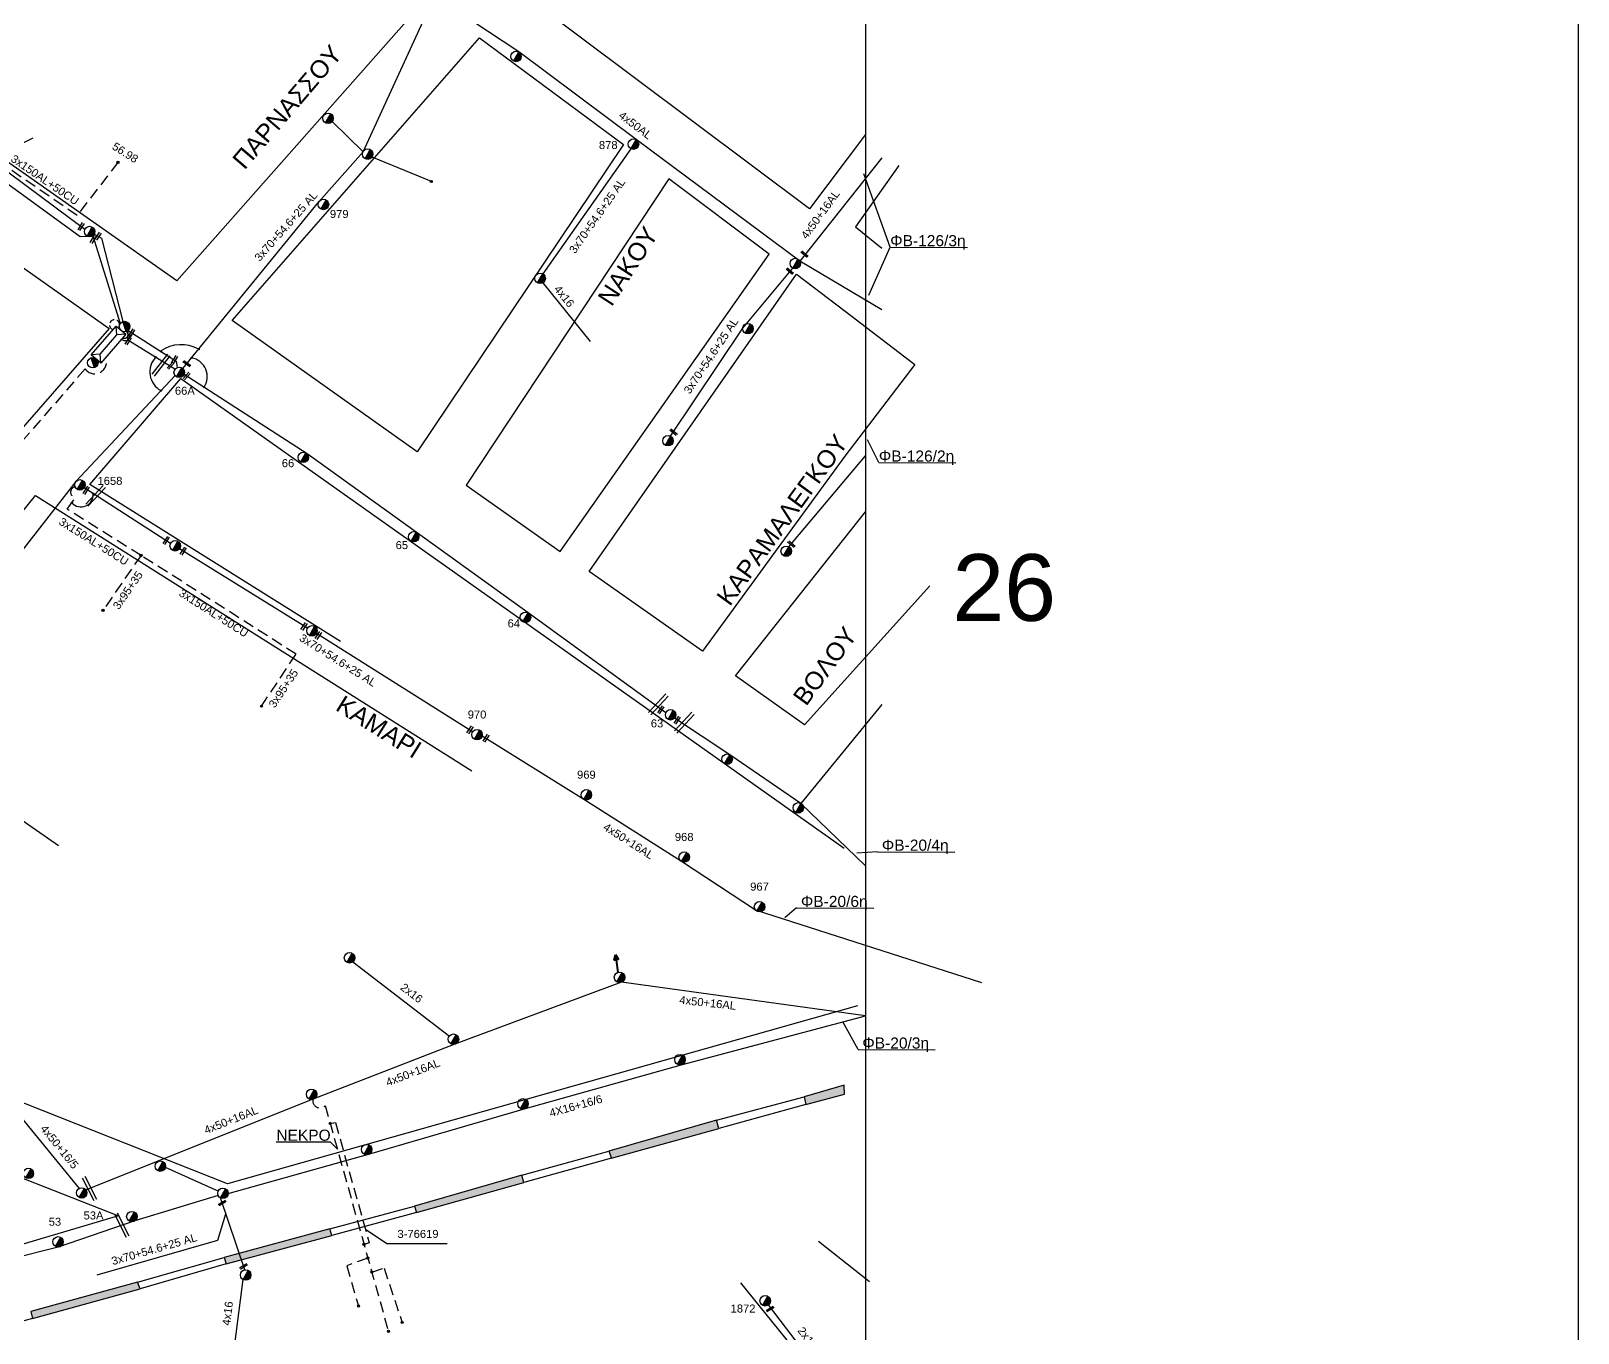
# Model space of a CAD drawing. Header units: millimetres. Extents: x 1421 to 7149, y 883 to 1925.
# Drawn here: x 6801.4 to 7149.4, y 1315 to 1607.7 of the extents above; entities that cross this region are included whole.
import ezdxf
from ezdxf.enums import TextEntityAlignment as Align

# ---------------------------------------------------------------- set-up
doc = ezdxf.new("R2010")
doc.units = ezdxf.units.MM
doc.linetypes.add('DASHED', pattern=[19.05, 12.7, -6.35])
for name, color, linetype in [('2x16', 7, 'Continuous'), ('3x150+35', 7, 'DASHED'), ('4X16+16_6', 7, 'Continuous'), ('4x50+16_5', 7, 'Continuous'), ('TRAIN', 7, 'Continuous'), ('Άγνωστα', 7, 'Continuous'), ('Γυμνά εναέρια ΧΤ (3Φ) 4x50AL', 7, 'Continuous'), ('Γυμνά εναέρια ΧΤ και ΦΟΠ (3Φ)   4x50+16AL', 7, 'Continuous'), ('Εναέρια παροχή ΧΤ 4x16', 7, 'SYN_LINE'), ('Επίτονοι', 7, 'Continuous'), ('Καλωδια Χ.Τ 3x95+35', 7, 'DASHED'), ('Καλώδια ΧΤ   3x150+50CU', 7, 'DASHED'), ('Καλώδια ΧΤ   3x150AL+50CU', 7, 'DASHED'), ('Μηχανική τομή', 7, 'Continuous'), ('Στύλος ΦΜ', 7, 'Continuous'), ('Στύλος ΦΜ @ 1', 7, 'Continuous'), ('Συνδέσεις', 7, 'Continuous'), ('Συνεστραμμένα ΧΤ   3x70+54.6+25 AL', 7, 'SYN_LINE'), ('Τομή', 7, 'Continuous'), ('Υποσταθμός εναέριος 2 στύλων', 7, 'Continuous'), ('Υποσταθμός πόλεως', 7, 'Continuous'), ('Υπόβαθρο ΔΕΗ', 7, 'Continuous')]:
    doc.layers.add(name, color=color, linetype=linetype)
doc.styles.add('arial', font='ARIAL.TTF')
doc.styles.get("Standard").update_dxf_attribs({"font": 'ARIAL.TTF'})
doc.linetypes.add('SYN_LINE', pattern='A,0.5,-0.0001,["/\\/\\/\\/",Standard,S=0.1,R=0,X=0,Y=-0.05],-0.25', length=0.7501)

# ---------------------------------------------------------------- blocks, each defined once
blk = doc.blocks.new('ΥΠΑΡΧΩΝ ΤΣΙΜΕΝΤΕΝΙΟΣ ΣΤΥΛΟΣ')
at = {"layer": 'Στύλος ΦΜ'}
blk.add_hatch(color=256, dxfattribs=at).paths.add_polyline_path([(-1.29, -2.28, 0.574793), (2.62, 0, 0.268822), (1.3, 2.27)])
blk.add_line((-1.29, -2.28), (1.3, 2.27), dxfattribs=at)
blk.add_circle((0, 0), 2.62, dxfattribs=at)
at = {"layer": 'Στύλος ΦΜ', "flags": 4}
for tag, p in [('ΑΡΙΘΜΟΣ', (-4.68, 8.05)), ('ΤΥΠΟΣ', (-4.91, 3.03))]:
    blk.add_attdef(tag, p, '', height=4, dxfattribs=at)
blk = doc.blocks.new('ΜΗΧΑΝΙΚΗ ΤΟΜΗ')
at = {"layer": 'Μηχανική τομή', "ltscale": 40}
for p, q in [((-3.7, 1.2), (3.9, 1.2)), ((3.9, -0.4), (-3.7, -0.4))]:
    blk.add_line(p, q, dxfattribs=at)
blk = doc.blocks.new('ΤΟΜΗ')
at = {"layer": 'Τομή', "ltscale": 40}
for p, q in [((10.9, 0.2), (-12.1, 0.2)), ((10.9, -2.6), (-12.1, -2.6))]:
    blk.add_line(p, q, dxfattribs=at)
blk = doc.blocks.new('ΥΠΟΣΤΑΘΜΟΣ ΕΝΑΕΡΙΟΣ ΕΠΙ 2 ΣΤΥΛΩΝ')
at = {"layer": 'Υποσταθμός εναέριος 2 στύλων', "linetype": 'Continuous'}
for points in [[(-11.97, -2.11, 0.574793), (-8.45, -0.07, 0.268822), (-9.64, 1.98)], [(9.68, -2.15, 0.574793), (13.19, -0.1, 0.268822), (12.01, 1.95)]]:
    blk.add_hatch(color=256, dxfattribs=at).paths.add_polyline_path(points)
for p, q in [((-11.97, -2.11), (-9.64, 1.98)), ((9.68, -2.15), (12.01, 1.95))]:
    blk.add_line(p, q, dxfattribs=at)
for centre in [(-10.81, -0.07), (10.84, -0.1)]:
    blk.add_circle(centre, 2.36, dxfattribs=at)
at = {"layer": 'Υποσταθμός πόλεως', "linetype": 'Continuous', "ltscale": 40}
blk.add_lwpolyline([(-8.57, 2.82), (8.57, 2.82), (8.57, -2.82), (-8.57, -2.82)], close=True, dxfattribs=at)
for points in [[(-5.75, 0), (-8.57, 2.82)], [(-8.57, -2.82), (-5.75, 0)], [(-5.75, 0), (5.75, 0)], [(5.75, 0), (8.57, 2.82)], [(8.57, -2.82), (5.75, 0)]]:
    blk.add_lwpolyline(points, dxfattribs=at)
at = {"layer": 'Υποσταθμός εναέριος 2 στύλων', "ltscale": 40, "flags": 1}
for tag, p in [('ΜΕΤΑΣΧΗΜΑΤΙΣΜΟΣ', (14.09, 2.51)), ('ΙΣΧΥΣ', (14.07, -0.28)), ('ΑΡΙΘΜΟΣ', (14.19, -3))]:
    blk.add_attdef(tag, p, '', height=1.8, dxfattribs=at)
blk = doc.blocks.new('_ΣΥΝΔΕΣΗ')
at = {"layer": 'Συνδέσεις', "linetype": 'SYN_LINE', "ltscale": 40}
blk.add_hatch(color=256, dxfattribs=at).paths.add_polyline_path([(0.5, -0.01, 1), (-0.5, -0.01, 1)])
at = {"layer": 'Συνδέσεις'}
blk.add_circle((0, -0.01), 0.5, dxfattribs=at)
blk = doc.blocks.new('ΕΠΙΤΟΝΟΣ')
at = {"layer": 'Επίτονοι', "lineweight": 40, "ltscale": 40}
blk.add_hatch(color=256, dxfattribs=at).paths.add_polyline_path([(-1.13, 6.47), (0, 9.1), (1.13, 6.47)])
for p, q in [((-1.13, 6.47), (0, 9.1)), ((0, 9.1), (1.13, 6.47)), ((1.13, 6.47), (-1.13, 6.47)), ((-1.13, 6.47), (0, 6.47)), ((0, 6.47), (0, 0))]:
    blk.add_line(p, q, dxfattribs=at)

msp = doc.modelspace()

# ---------------------------------------------------------------- hatches: boundary and pattern name
at = {"layer": 'TRAIN', "lineweight": -3, "ltscale": 0.2, "true_color": 0x000000}
h = msp.add_hatch(color=18, dxfattribs=at)
h.paths.add_polyline_path([(5307.8, 916.69), (5307.42, 918.5), (5291.25, 913.97), (5291.64, 912.39)])
h.paths.add_polyline_path([(5346.98, 927.34), (5346.42, 929.06), (5327.1, 923.73), (5327.5, 922.11)])
h.paths.add_polyline_path([(5391.16, 939.49), (5390.8, 941.26), (5371.15, 935.67), (5371.54, 934.13)])
h.paths.add_polyline_path([(5434.79, 951.66), (5434.38, 953.09), (5414.01, 947.46), (5414.41, 946.17)])
h.paths.add_polyline_path([(5477.96, 963.3), (5477.54, 964.78), (5458.29, 959.48), (5458.63, 957.99)])
h.paths.add_polyline_path([(5521.09, 975.25), (5520.53, 976.64), (5500.93, 971.24), (5501.27, 969.85)])
h.paths.add_polyline_path([(5564.01, 987.31), (5563.53, 988.6), (5544.44, 983.44), (5544.83, 982.11)])
h.paths.add_polyline_path([(5607.53, 999.35), (5607.16, 1000.76), (5587.56, 995.37), (5587.86, 994.04)])
h.paths.add_polyline_path([(5650.69, 1011.59), (5650.43, 1012.86), (5630.95, 1007.38), (5631.3, 1006.34)])
h.paths.add_polyline_path([(5693.88, 1023.68), (5693.54, 1024.95), (5674.54, 1019.61), (5674.85, 1018.33)])
h.paths.add_polyline_path([(5737.23, 1035.54), (5736.76, 1037), (5717.39, 1031.65), (5717.78, 1030.17)])
h.paths.add_polyline_path([(5781.19, 1047.77), (5780.76, 1049.26), (5760.34, 1043.65), (5760.67, 1041.73)])
h.paths.add_polyline_path([(5823.52, 1059.63), (5823.07, 1061.07), (5803.83, 1055.75), (5804.29, 1053.97)])
h.paths.add_polyline_path([(5866.61, 1071.7), (5866.15, 1073.03), (5846.43, 1067.52), (5846.95, 1066.09)])
h.paths.add_polyline_path([(5909.89, 1083.42), (5909.41, 1084.91), (5889.8, 1079.69), (5890.21, 1078.15)])
h.paths.add_polyline_path([(5953.62, 1094.95), (5953.28, 1096.29), (5933.64, 1091.23), (5934.01, 1089.9)])
h.paths.add_polyline_path([(5997.35, 1106.64), (5996.86, 1108.11), (5977.14, 1102.73), (5977.41, 1101.27)])
h.paths.add_polyline_path([(6041.21, 1118.34), (6040.88, 1119.37), (6021.2, 1114.3), (6021.57, 1112.96)])
h.paths.add_polyline_path([(6084.53, 1129.62), (6084.2, 1130.76), (6064.3, 1125.6), (6064.68, 1124.35)])
h.paths.add_polyline_path([(6127.84, 1140.22), (6127.5, 1141.53), (6107.81, 1136.75), (6108.04, 1135.46)])
h.paths.add_polyline_path([(6171.81, 1151.11), (6171.55, 1152.4), (6152.67, 1147.67), (6152.97, 1146.48)])
h.paths.add_polyline_path([(6215.28, 1161.86), (6215.01, 1163.14), (6195.81, 1158.3), (6195.88, 1157.15)])
h.paths.add_polyline_path([(6259.15, 1172.81), (6258.76, 1174.15), (6239.12, 1169.06), (6239.43, 1167.95)])
h.paths.add_polyline_path([(6302.5, 1183.67), (6302.14, 1184.91), (6282.47, 1179.85), (6282.81, 1178.57)])
h.paths.add_polyline_path([(6345.81, 1195.12), (6345.34, 1196.39), (6325.6, 1191.31), (6326.02, 1189.97)])
h.paths.add_polyline_path([(6389.67, 1206.66), (6389.36, 1207.87), (6369.29, 1202.62), (6369.56, 1201.31)])
h.paths.add_polyline_path([(6431.91, 1217.89), (6431.52, 1219.19), (6411.91, 1213.83), (6412.23, 1212.81)])
h.paths.add_polyline_path([(6475.2, 1229.3), (6474.9, 1230.66), (6454.09, 1224.93), (6454.19, 1223.75)])
h.paths.add_polyline_path([(6518.46, 1241.13), (6518.14, 1242.4), (6498.69, 1237.32), (6498.94, 1235.86)])
h.paths.add_polyline_path([(6561.41, 1252.93), (6561.1, 1254.23), (6541.97, 1248.81), (6542.17, 1247.61)])
h.paths.add_polyline_path([(6605.11, 1264.65), (6604.74, 1265.83), (6585.45, 1260.81), (6585.83, 1259.21)])
h.paths.add_polyline_path([(6648.4, 1276.42), (6648.08, 1277.7), (6628.72, 1272.46), (6629.08, 1271.24)])
h.paths.add_polyline_path([(6691.88, 1288.22), (6691.32, 1289.41), (6671.43, 1284.06), (6671.77, 1282.84)])
h.paths.add_polyline_path([(6734.35, 1299.93), (6733.96, 1301.31), (6715.25, 1296.1), (6715.55, 1294.88)])
h.paths.add_polyline_path([(6778.12, 1311.81), (6777.64, 1313.25), (6758.13, 1307.89), (6758.57, 1306.43)])
h.paths.add_polyline_path([(6825.97, 1324.96), (6825.39, 1326.48), (6801.39, 1319.86), (6801.75, 1318.29)])
h.paths.add_polyline_path([(6869.13, 1336.91), (6868.69, 1338.47), (6844.91, 1331.97), (6845.37, 1330.54)])
h.paths.add_polyline_path([(6912.31, 1348.82), (6911.85, 1350.46), (6887.72, 1343.51), (6888.16, 1342.14)])
h.paths.add_polyline_path([(6956.15, 1360.98), (6955.58, 1362.85), (6931.4, 1355.89), (6932, 1354.3)])
h.paths.add_polyline_path([(6984.31, 1370.76), (6975.32, 1368.08), (6975.69, 1366.38), (6984.41, 1368.68)])

# ---------------------------------------------------------------- linework, layer by layer
at = {"lineweight": -3, "ltscale": 0.1}
for points in [[(4932.72, 1917.4), (7149.36, 1917.4), (7149.36, 887.4), (4932.72, 887.4)], [(5038.25, 1899.55), (6989.1, 1899.55), (6989.1, 911.99), (5038.25, 911.99)]]:
    msp.add_lwpolyline(points, close=True, dxfattribs=at)
at = {"layer": '2x16', "color": 1, "lineweight": -3, "ltscale": 0.2}
msp.add_lwpolyline([(6873.82, 1398.43), (6895.53, 1381.78)], dxfattribs=at)
at = {"layer": '2x16', "color": 27, "lineweight": -3, "ltscale": 0.2}
msp.add_lwpolyline([(6981.17, 1303.13), (6967.27, 1321.32)], dxfattribs=at)
at = {"layer": '3x150+35', "color": 30, "lineweight": -3, "ltscale": 0.1}
msp.add_arc((6820.23, 1541.67), 1.12, 355.4838, 255.6583, dxfattribs=at)
at = {"layer": '3x150+35', "color": 151, "lineweight": -3, "ltscale": 0.1}
msp.add_arc((6822.62, 1539.22), 1.12, 224.0734, 66.4926, dxfattribs=at)
at = {"layer": '3x150+35', "color": 1, "lineweight": -3, "ltscale": 0.1}
msp.add_arc((6822.46, 1539.44), 0.82, 241.0032, 60.1705, dxfattribs=at)
at = {"layer": '4X16+16_6', "color": 1, "lineweight": -3, "ltscale": 0.1}
msp.add_lwpolyline([(6845.79, 1346.4), (6877.66, 1355.31), (6912.63, 1365.47), (6947.94, 1375.41), (6989.1, 1386.33)], dxfattribs=at)
at = {"layer": '4x50+16_5', "color": 133, "lineweight": -3, "ltscale": 0.2}
msp.add_lwpolyline([(6798.57, 1364.32), (6812.26, 1347.51)], dxfattribs=at)
at = {"layer": 'TRAIN', "color": 18, "lineweight": -3, "ltscale": 0.2, "true_color": 0x000000}
msp.add_lwpolyline([(6801.39, 1319.86), (6801.75, 1318.29), (6825.97, 1324.96), (6825.39, 1326.48), (6844.91, 1331.97), (6845.37, 1330.54), (6869.13, 1336.91), (6868.69, 1338.47), (6887.72, 1343.51), (6888.16, 1342.14), (6912.31, 1348.82), (6911.85, 1350.46), (6931.4, 1355.89), (6932, 1354.3), (6956.15, 1360.98), (6955.58, 1362.85), (6975.32, 1368.08), (6975.69, 1366.38), (6984.41, 1368.68), (6984.31, 1370.76), (6975.32, 1368.08), (6975.69, 1366.38), (6956.15, 1360.98), (6955.58, 1362.85), (6931.4, 1355.89), (6932, 1354.3), (6912.31, 1348.82), (6911.85, 1350.46), (6887.72, 1343.51), (6888.16, 1342.14), (6869.13, 1336.91), (6868.69, 1338.47), (6844.91, 1331.97), (6845.37, 1330.54), (6825.97, 1324.96), (6825.39, 1326.48), (6801.39, 1319.86), (6801.75, 1318.29), (6778.12, 1311.81)], dxfattribs=at)
at = {"layer": 'Άγνωστα', "lineweight": -3, "ltscale": 0.1}
for p, q in [((6994.69, 1559.11), (6988.76, 1575.62)), ((6989.88, 1548.33), (6994.69, 1559.11)), ((6994.69, 1559.11), (7012.04, 1559.02)), ((6992.12, 1510.68), (6989.55, 1515.83)), ((6992.12, 1510.68), (7009.47, 1510.59)), ((6991.84, 1423.21), (6987.17, 1422.85)), ((6991.84, 1423.21), (7009.18, 1423.12)), ((6973.63, 1410.57), (6971.01, 1408.36)), ((6973.63, 1410.57), (6990.97, 1410.48)), ((6987.45, 1378.73), (6984.01, 1384.99)), ((6987.45, 1378.73), (7004.8, 1378.64)), ((6856.58, 1357.99), (6868.73, 1357.99)), ((6868.73, 1357.99), (6870.32, 1356.44)), ((6843.5, 1335.9), (6845.25, 1341.8)), ((6881.5, 1335.09), (6876.67, 1338.26)), ((6816.32, 1328.08), (6843.5, 1335.9)), ((6895.05, 1335.09), (6881.5, 1335.09))]:
    msp.add_line(p, q, dxfattribs=at)
at = {"layer": 'Άγνωστα', "linetype": 'Continuous', "ltscale": 0.2}
msp.add_lwpolyline([(6984.52, 1544.7), (7000.2, 1532.71), (6984.44, 1512.11)], dxfattribs=at)
at = {"layer": 'Γυμνά εναέρια ΧΤ (3Φ) 4x50AL', "color": 27, "lineweight": -3, "ltscale": 0.2}
msp.add_lwpolyline([(6992.76, 1545.02), (6974.36, 1555.97), (6937.52, 1583.3), (6911.13, 1602.99), (6893.3, 1614.85)], dxfattribs=at)
at = {"layer": 'Γυμνά εναέρια ΧΤ και ΦΟΠ (3Φ)   4x50+16AL', "color": 27, "lineweight": -3, "ltscale": 0.2}
for points in [[(6992.76, 1579.19), (6974.36, 1555.97)], [(7015.3, 1393.71), (6964.39, 1410.08), (6947.77, 1420.99), (6925.77, 1434.98), (6902.88, 1449.16)]]:
    msp.add_lwpolyline(points, dxfattribs=at)
at = {"layer": 'Γυμνά εναέρια ΧΤ και ΦΟΠ (3Φ)   4x50+16AL', "color": 1, "lineweight": -3, "ltscale": 0.2}
msp.add_lwpolyline([(6989.1, 1386.33), (6934.23, 1393.88), (6896.77, 1379.92), (6864.7, 1367.51), (6813.82, 1347.18)], dxfattribs=at)
at = {"layer": 'Εναέρια παροχή ΧΤ 4x16', "color": 27, "lineweight": -3, "ltscale": 15}
msp.add_lwpolyline([(6916.53, 1551.07), (6927.22, 1537.92)], dxfattribs=at)
at = {"layer": 'Εναέρια παροχή ΧΤ 4x16', "color": 1, "lineweight": -3, "ltscale": 15}
msp.add_lwpolyline([(6846.68, 1307.84), (6849.14, 1327.02)], dxfattribs=at)
at = {"layer": 'Καλωδια Χ.Τ 3x95+35', "color": 1, "lineweight": -3, "ltscale": 0.2}
for points in [[(6826.19, 1489.83), (6817.63, 1477.45)], [(6853.26, 1455.91), (6861.06, 1467.62)]]:
    msp.add_lwpolyline(points, dxfattribs=at)
at = {"layer": 'Καλώδια ΧΤ   3x150+50CU', "color": 173, "lineweight": -3, "ltscale": 0.2}
msp.add_lwpolyline([(6818.23, 1534.34, -0.877312), (6813.6, 1531.72), (6744.32, 1452.23, -0.808526), (6743.26, 1449.77)], format="xyb", dxfattribs=at)
at = {"layer": 'Καλώδια ΧΤ   3x150+50CU', "color": 1, "lineweight": -3, "ltscale": 0.2}
msp.add_lwpolyline([(6864.87, 1367.54, 0.765597), (6867.6, 1366.14), (6881.82, 1315.39)], format="xyb", dxfattribs=at)
for points in [[(6868.73, 1362.11), (6869.91, 1362.32), (6877.52, 1335.27), (6876.35, 1334.94)], [(6877.21, 1331.87), (6872.45, 1330.12), (6875.09, 1321.09)], [(6878.09, 1328.71), (6880.85, 1329.62), (6884.9, 1317.39)]]:
    msp.add_lwpolyline(points, dxfattribs=at)
at = {"layer": 'Καλώδια ΧΤ   3x150AL+50CU', "color": 27, "lineweight": -3, "ltscale": 0.2}
msp.add_lwpolyline([(6821, 1578.17), (6811.82, 1566.24), (6795.37, 1577.54)], dxfattribs=at)
at = {"layer": 'Καλώδια ΧΤ   3x150AL+50CU', "color": 1, "lineweight": -3, "ltscale": 0.2}
msp.add_lwpolyline([(6861.06, 1467.62), (6826.19, 1489.83), (6809.61, 1500.22), (6811.47, 1502.8, -0.865083), (6811.34, 1505.23)], format="xyb", dxfattribs=at)
at = {"layer": 'Συνεστραμμένα ΧΤ   3x70+54.6+25 AL', "color": 151, "lineweight": -3, "ltscale": 20}
for points in [[(6835.61, 1531.8), (6866.19, 1569.28), (6876.13, 1580.57), (6891.85, 1614.61)], [(6944.21, 1454.46), (6913.22, 1476.91), (6888.1, 1495.03), (6863.55, 1512.65), (6835.87, 1530.51)]]:
    msp.add_lwpolyline(points, dxfattribs=at)
at = {"layer": 'Συνεστραμμένα ΧΤ   3x70+54.6+25 AL', "color": 151, "lineweight": -3, "ltscale": 12}
msp.add_lwpolyline([(6876.13, 1580.57), (6869.18, 1587.34)], dxfattribs=at)
at = {"layer": 'Συνεστραμμένα ΧΤ   3x70+54.6+25 AL', "color": 27, "lineweight": -3, "ltscale": 20}
for points in [[(6801.84, 1583.59), (6793.42, 1579.4)], [(6936.35, 1581.25), (6916.54, 1553.12)], [(6793.22, 1578.23), (6813.59, 1563.17)], [(6815.65, 1562.05), (6817.34, 1561.13), (6822.1, 1542.38)], [(6945.29, 1516.62), (6961.5, 1540.87), (6972.74, 1554.4)], [(6832.83, 1492.49), (6813.41, 1505.01)], [(6863.64, 1473.45), (6834.85, 1491.29)], [(6900.77, 1450.16), (6865.67, 1472.25)]]:
    msp.add_lwpolyline(points, dxfattribs=at)
at = {"layer": 'Συνεστραμμένα ΧΤ   3x70+54.6+25 AL', "color": 30, "lineweight": -3, "ltscale": 20}
for points in [[(6792.2, 1577.81), (6792.01, 1576.34), (6812.52, 1561.48), (6814.05, 1561.6)], [(6815.32, 1561.67), (6821.53, 1541.96)], [(6824.79, 1340.21), (6807.59, 1334.32), (6775.36, 1326.19)]]:
    msp.add_lwpolyline(points, dxfattribs=at)
at = {"layer": 'Συνεστραμμένα ΧΤ   3x70+54.6+25 AL', "color": 151, "lineweight": -3, "ltscale": 15}
for points in [[(6891.48, 1573.87), (6878.16, 1579.37)], [(6823.27, 1540.39), (6834.08, 1533.48), (6834.35, 1532.05)]]:
    msp.add_lwpolyline(points, dxfattribs=at)
at = {"layer": 'Συνεστραμμένα ΧΤ   3x70+54.6+25 AL', "color": 1, "lineweight": -3, "ltscale": 15}
msp.add_lwpolyline([(6833.83, 1531.65), (6823.19, 1538.23), (6823.27, 1540.39)], dxfattribs=at)
at = {"layer": 'Συνεστραμμένα ΧΤ   3x70+54.6+25 AL', "color": 1, "lineweight": -3, "ltscale": 20}
for points in [[(6833.86, 1530.23), (6811.56, 1506.45), (6786.65, 1474.61), (6765.99, 1442.82)], [(6843.53, 1345.95), (6824.79, 1340.21)], [(6849.53, 1329.21), (6844.03, 1345.39)]]:
    msp.add_lwpolyline(points, dxfattribs=at)
at = {"layer": 'Συνεστραμμένα ΧΤ   3x70+54.6+25 AL', "color": 62, "lineweight": -3, "ltscale": 20}
msp.add_lwpolyline([(6971.87, 1491.77), (6989.1, 1512.19)], dxfattribs=at)
at = {"layer": 'Συνεστραμμένα ΧΤ   3x70+54.6+25 AL', "color": 173, "lineweight": -3, "ltscale": 20}
for points in [[(6992.76, 1456.32), (6974.59, 1434.08), (6989.1, 1420.06)], [(6974.59, 1434.08), (6958.59, 1445.02), (6946.16, 1453.2)]]:
    msp.add_lwpolyline(points, dxfattribs=at)
at = {"layer": 'Συνεστραμμένα ΧΤ   3x70+54.6+25 AL', "color": 1, "lineweight": -3, "ltscale": 10}
msp.add_lwpolyline([(6843.54, 1346.91), (6831.67, 1352.2)], dxfattribs=at)
at = {"layer": 'Υπόβαθρο ΔΕΗ', "lineweight": -3, "ltscale": 0.2}
for p, q in [((6890.45, 1615.15), (6834.24, 1551.51)), ((6846.68, 1542.66), (6902.32, 1606.14)), ((6902.32, 1606.14), (6934.73, 1582.21)), ((6834.24, 1551.51), (6767.35, 1598.49)), ((6756.24, 1585.1), (6819.05, 1540.81)), ((6934.73, 1582.21), (6888.27, 1513.13)), ((6944.92, 1574.47), (6899.34, 1505.59)), ((6967.48, 1557.53), (6944.92, 1574.47)), ((6920.42, 1490.67), (6967.48, 1557.53)), ((6888.27, 1513.13), (6846.68, 1542.66)), ((6819.05, 1540.81), (6741.52, 1452.12)), ((6899.34, 1505.59), (6920.42, 1490.67))]:
    msp.add_line(p, q, dxfattribs=at)
for points in [[(6989.1, 1584.4), (6976.5, 1567.69), (6911.22, 1616.64), (6946.18, 1656.43), (6989.1, 1618.89)], [(6996.58, 1577.5), (6986.89, 1563.69), (6992.76, 1558.87)], [(6984.44, 1512.11), (6952.46, 1468.3), (6926.96, 1486.18), (6973.6, 1553.06), (6984.52, 1544.7)], [(6871.07, 1470.5), (6814.66, 1505.74), (6835.15, 1529.6), (6984.31, 1423.98)], [(6807.66, 1424.55), (6763.53, 1455.14), (6802.43, 1503.31), (6900.62, 1441.4)], [(7003.59, 1482.99), (6975.39, 1451.73), (6959.89, 1462.76), (6989.1, 1499.62)], [(6987.31, 1388.55), (6845.64, 1348.56), (6781.37, 1373.97), (6797.72, 1402.22), (6740.34, 1431.24), (6754.23, 1447.5), (6797.44, 1418.98)], [(6821.16, 1341.34), (6749.29, 1320.04), (6577.03, 1354.69), (6584.08, 1383.87), (6688.98, 1363.05), (6691.39, 1373.16), (6586.27, 1393.68), (6594.75, 1430.22), (6821.16, 1341.34)], [(6978.58, 1335.68), (6990.05, 1326.6)], [(6961, 1326.3), (6979.71, 1303.21), (6932.98, 1279.5), (6883.48, 1311.15), (6877.78, 1303.48), (6922.76, 1274.75), (6878.08, 1252.05), (6841.78, 1273.73)]]:
    msp.add_lwpolyline(points, dxfattribs=at)
at = {"layer": 'Υπόβαθρο ΔΕΗ', "lineweight": -3}
for centre, radius, start, end in [((6832.98, 1531.08), 4.81, 136.788, 241.6114), ((6835.25, 1529.22), 7.97, 60.5641, 125.6204), ((6836.79, 1529.99), 4.31, 326.3407, 79.4646), ((6812.71, 1503.44), 2.73, 220.7661, 5.7113)]:
    msp.add_arc(centre, radius, start, end, dxfattribs=at)

# ---------------------------------------------------------------- block references
at = {"layer": 'Επίτονοι', "lineweight": -3, "xscale": 0.449999999999818, "yscale": 0.449999999999818, "zscale": 0.449999999999818, "rotation": 6.978126191214695}
msp.add_blockref('ΕΠΙΤΟΝΟΣ', (6933.42, 1396.03), dxfattribs=at)
at = {"layer": 'Μηχανική τομή', "lineweight": -3}
for p, xscale, yscale, zscale, rotation in [((6812.65, 1563.81), 0.2500000000009356, 0.2500000000009356, 0.2500000000009356, 238.3766556306744), ((6816.47, 1561.65), 0.2500000000009356, 0.2500000000009356, 0.2500000000009356, 238.3766556306744), ((6815.35, 1560.93), 0.2500000000009356, 0.2500000000009356, 0.2500000000009356, 238.3766556306744), ((6975.32, 1557.48), 0.2500000000000984, 0.2500000000000984, 0.2500000000000984, 319.2810076759681), ((6972.01, 1553.66), 0.2500000000000984, 0.2500000000000984, 0.2500000000000984, 319.2810076759681), ((6823.25, 1538.11), 0.2500000000009356, 0.2500000000009356, 0.2500000000009356, 238.3766556306744), ((6823.99, 1539.89), 0.2500000000009356, 0.2500000000009356, 0.2500000000009356, 238.3766556306744), ((6833.66, 1533.89), 0.2500000000009356, 0.2500000000009356, 0.2500000000009356, 238.3766556306744), ((6832.91, 1532.42), 0.2500000000004777, 0.2500000000004777, 0.2500000000004777, 47.52704838677015), ((6836.42, 1532.83), 0.2500000000006316, 0.2500000000006316, 0.2500000000006316, 323.7739117261813), ((6836.5, 1530.05), 0.2500000000004777, 0.2500000000004777, 0.2500000000004777, 47.52704838677015), ((6945.88, 1517.46), 0.2500000000000984, 0.2500000000000984, 0.2500000000000984, 319.2810076759681), ((6813.92, 1504.37), 0.2500000000004248, 0.2500000000004248, 0.2500000000004248, 56.83625209870056), ((6831.92, 1493.12), 0.2500000000004248, 0.2500000000004248, 0.2500000000004248, 56.83625209870056), ((6972.38, 1492.29), 0.2500000000000984, 0.2500000000000984, 0.2500000000000984, 319.2810076759681), ((6835.76, 1490.72), 0.2500000000004248, 0.2500000000004248, 0.2500000000004248, 56.83625209870056), ((6862.91, 1473.76), 0.2500000000004248, 0.2500000000004248, 0.2500000000004248, 56.83625209870056), ((6866.14, 1471.75), 0.2500000000004248, 0.2500000000004248, 0.2500000000004248, 56.83625209870056), ((6943.15, 1455.01), 0.2500000000004248, 0.2500000000004248, 0.2500000000004248, 56.83625209870056), ((6900.25, 1450.53), 0.2500000000004248, 0.2500000000004248, 0.2500000000004248, 56.83625209870056), ((6946.83, 1452.72), 0.2500000000004248, 0.2500000000004248, 0.2500000000004248, 56.83625209870056), ((6903.86, 1448.67), 0.2500000000004248, 0.2500000000004248, 0.2500000000004248, 56.83625209870056), ((6844.43, 1344.34), 0.2500000000008993, 0.2500000000008993, 0.2500000000008993, 211.8515272622577), ((6849.22, 1330.07), 0.2500000000008993, 0.2500000000008993, 0.2500000000008993, 211.8515272622577), ((6967.63, 1320.51), 0.2500000000008993, 0.2500000000008993, 0.2500000000008993, 211.8515272622577)]:
    msp.add_blockref('ΜΗΧΑΝΙΚΗ ΤΟΜΗ', p, dxfattribs=dict(at, xscale=xscale, yscale=yscale, zscale=zscale, rotation=rotation))
at = {"layer": 'Στύλος ΦΜ @ 1', "lineweight": -3, "ltscale": 40, "xscale": 0.4499999999998181, "yscale": 0.4499999999998181, "zscale": 0.4499999999998181}
for p in [(6910.54, 1601.97), (6868.26, 1588.07), (6877.17, 1580.02), (6814.63, 1562.62), (6973.32, 1555.42), (6915.95, 1552.1), (6962.67, 1540.78), (6944.71, 1515.6), (6833.88, 1491.97), (6971.29, 1490.75), (6864.65, 1472.85), (6958, 1444), (6974, 1433.06), (6873.09, 1399.36), (6933.8, 1394.97), (6896.46, 1381.06), (6947.41, 1376.46), (6864.55, 1368.67), (6912.09, 1366.52), (6876.93, 1356.24), (6830.53, 1352.52), (6800.87, 1350.89), (6812.86, 1346.5), (6844.61, 1346.42), (6849.72, 1328.05)]:
    msp.add_blockref('ΥΠΑΡΧΩΝ ΤΣΙΜΕΝΤΕΝΙΟΣ ΣΤΥΛΟΣ', p, dxfattribs=at)
at = {"layer": 'Στύλος ΦΜ @ 1', "lineweight": -3, "ltscale": 40}
ref = msp.add_blockref('ΥΠΑΡΧΩΝ ΤΣΙΜΕΝΤΕΝΙΟΣ ΣΤΥΛΟΣ', (6936.93, 1582.27), dxfattribs=dict(at, xscale=0.4499999999998181, yscale=0.4499999999998181, zscale=0.4499999999998181))
ref.add_attrib('ΑΡΙΘΜΟΣ', '878', (6929.17, 1581.17), dxfattribs={"layer": 'Στύλος ΦΜ', "height": 1.8, "flags": 4})
ref = msp.add_blockref('ΥΠΑΡΧΩΝ ΤΣΙΜΕΝΤΕΝΙΟΣ ΣΤΥΛΟΣ', (6867.22, 1568.7), dxfattribs=dict(at, xscale=0.4499999999998181, yscale=0.4499999999998181, zscale=0.4499999999998181))
ref.add_attrib('ΑΡΙΘΜΟΣ', '979', (6868.67, 1565.67), dxfattribs={"layer": 'Στύλος ΦΜ', "height": 1.8, "flags": 4})
ref = msp.add_blockref('ΥΠΑΡΧΩΝ ΤΣΙΜΕΝΤΕΝΙΟΣ ΣΤΥΛΟΣ', (6834.78, 1530.96), dxfattribs=dict(at, xscale=0.4499999999998181, yscale=0.4499999999998181, zscale=0.4499999999998181))
ref.add_attrib('ΑΡΙΘΜΟΣ', '66A', (6833.81, 1525.93), dxfattribs={"layer": 'Στύλος ΦΜ', "height": 1.8, "flags": 4})
ref = msp.add_blockref('ΥΠΑΡΧΩΝ ΤΣΙΜΕΝΤΕΝΙΟΣ ΣΤΥΛΟΣ', (6862.68, 1511.85), dxfattribs=dict(at, xscale=0.4499999999998181, yscale=0.4499999999998181, zscale=0.4499999999998181))
ref.add_attrib('ΑΡΙΘΜΟΣ', '66', (6857.85, 1509.65), dxfattribs={"layer": 'Στύλος ΦΜ', "height": 1.8, "flags": 4})
ref = msp.add_blockref('ΥΠΑΡΧΩΝ ΤΣΙΜΕΝΤΕΝΙΟΣ ΣΤΥΛΟΣ', (6812.44, 1505.67), dxfattribs=dict(at, xscale=0.4499999999998181, yscale=0.4499999999998181, zscale=0.4499999999998181))
ref.add_attrib('ΑΡΙΘΜΟΣ', '1658', (6816.41, 1505.67), dxfattribs={"layer": 'Στύλος ΦΜ', "height": 1.8, "flags": 4})
ref = msp.add_blockref('ΥΠΑΡΧΩΝ ΤΣΙΜΕΝΤΕΝΙΟΣ ΣΤΥΛΟΣ', (6887.52, 1494.01), dxfattribs=dict(at, xscale=0.4499999999998181, yscale=0.4499999999998181, zscale=0.4499999999998181))
ref.add_attrib('ΑΡΙΘΜΟΣ', '65', (6883.45, 1491.23), dxfattribs={"layer": 'Στύλος ΦΜ', "height": 1.8, "flags": 4})
ref = msp.add_blockref('ΥΠΑΡΧΩΝ ΤΣΙΜΕΝΤΕΝΙΟΣ ΣΤΥΛΟΣ', (6912.64, 1475.89), dxfattribs=dict(at, xscale=0.4499999999998181, yscale=0.4499999999998181, zscale=0.4499999999998181))
ref.add_attrib('ΑΡΙΘΜΟΣ', '64', (6908.63, 1473.64), dxfattribs={"layer": 'Στύλος ΦΜ', "height": 1.8, "flags": 4})
ref = msp.add_blockref('ΥΠΑΡΧΩΝ ΤΣΙΜΕΝΤΕΝΙΟΣ ΣΤΥΛΟΣ', (6901.76, 1449.52), dxfattribs=dict(at, xscale=0.4499999999998181, yscale=0.4499999999998181, zscale=0.4499999999998181))
ref.add_attrib('ΑΡΙΘΜΟΣ', '970', (6899.66, 1453.15), dxfattribs={"layer": 'Στύλος ΦΜ', "height": 1.8, "flags": 4})
ref = msp.add_blockref('ΥΠΑΡΧΩΝ ΤΣΙΜΕΝΤΕΝΙΟΣ ΣΤΥΛΟΣ', (6945.29, 1453.99), dxfattribs=dict(at, xscale=0.4499999999998181, yscale=0.4499999999998181, zscale=0.4499999999998181))
ref.add_attrib('ΑΡΙΘΜΟΣ', '63', (6940.84, 1451.16), dxfattribs={"layer": 'Στύλος ΦΜ', "height": 1.8, "flags": 4})
ref = msp.add_blockref('ΥΠΑΡΧΩΝ ΤΣΙΜΕΝΤΕΝΙΟΣ ΣΤΥΛΟΣ', (6926.35, 1436), dxfattribs=dict(at, xscale=0.4499999999998181, yscale=0.4499999999998181, zscale=0.4499999999998181))
ref.add_attrib('ΑΡΙΘΜΟΣ', '969', (6924.25, 1439.63), dxfattribs={"layer": 'Στύλος ΦΜ', "height": 1.8, "flags": 4})
ref = msp.add_blockref('ΥΠΑΡΧΩΝ ΤΣΙΜΕΝΤΕΝΙΟΣ ΣΤΥΛΟΣ', (6948.35, 1422.01), dxfattribs=dict(at, xscale=0.4499999999998181, yscale=0.4499999999998181, zscale=0.4499999999998181))
ref.add_attrib('ΑΡΙΘΜΟΣ', '968', (6946.25, 1425.63), dxfattribs={"layer": 'Στύλος ΦΜ', "height": 1.8, "flags": 4})
ref = msp.add_blockref('ΥΠΑΡΧΩΝ ΤΣΙΜΕΝΤΕΝΙΟΣ ΣΤΥΛΟΣ', (6965.29, 1410.84), dxfattribs=dict(at, xscale=0.4499999999998181, yscale=0.4499999999998181, zscale=0.4499999999998181))
ref.add_attrib('ΑΡΙΘΜΟΣ', '967', (6963.19, 1414.46), dxfattribs={"layer": 'Στύλος ΦΜ', "height": 1.8, "flags": 4})
ref = msp.add_blockref('ΥΠΑΡΧΩΝ ΤΣΙΜΕΝΤΕΝΙΟΣ ΣΤΥΛΟΣ', (6807.54, 1335.5), dxfattribs=dict(at, xscale=0.4499999999998181, yscale=0.4499999999998181, zscale=0.4499999999998181))
ref.add_attrib('ΑΡΙΘΜΟΣ', '53', (6805.43, 1339.13), dxfattribs={"layer": 'Στύλος ΦΜ', "height": 1.8, "flags": 4})
ref = msp.add_blockref('ΥΠΑΡΧΩΝ ΤΣΙΜΕΝΤΕΝΙΟΣ ΣΤΥΛΟΣ', (6824.13, 1341.18), dxfattribs=dict(at, xscale=0.4499999999998181, yscale=0.4499999999998181, zscale=0.4499999999998181))
ref.add_attrib('ΑΡΙΘΜΟΣ', '53A', (6813.27, 1340.54), dxfattribs={"layer": 'Στύλος ΦΜ', "height": 1.8, "flags": 4})
ref = msp.add_blockref('ΥΠΑΡΧΩΝ ΤΣΙΜΕΝΤΕΝΙΟΣ ΣΤΥΛΟΣ', (6966.56, 1322.25), dxfattribs=dict(at, xscale=0.4499999999998181, yscale=0.4499999999998181, zscale=0.4499999999998181))
ref.add_attrib('ΑΡΙΘΜΟΣ', '1872', (6958.78, 1319.62), dxfattribs={"layer": 'Στύλος ΦΜ', "height": 1.8, "flags": 4})
at = {"layer": 'Συνδέσεις', "lineweight": -3}
for p, xscale, yscale, zscale in [((6821, 1578.17), 0.4777242751392805, 0.4777242751392805, 0.4777242751392805), ((6891.48, 1573.88), 0.4777242751392805, 0.4777242751392805, 0.4777242751392805), ((6829.48, 1534.38), 0.25, 0.25, 0.25), ((6830.73, 1535.66), 0.25, 0.25, 0.25), ((6839.18, 1536.19), 0.25, 0.25, 0.25), ((6837.58, 1534.23), 0.25, 0.25, 0.25), ((6840.39, 1527.62), 0.25, 0.25, 0.25), ((6830.7, 1526.88), 0.25, 0.25, 0.25), ((6815.42, 1503.71), 0.25, 0.25, 0.25), ((6810.66, 1501.68), 0.25, 0.25, 0.25), ((6826.19, 1489.84), 0.4777242751392805, 0.4777242751392805, 0.4777242751392805), ((6817.63, 1477.46), 0.4777242751392805, 0.4777242751392805, 0.4777242751392805), ((6853.27, 1455.92), 0.4777242751392805, 0.4777242751392805, 0.4777242751392805), ((6868.73, 1362.11), 0.4777242751392805, 0.4777242751392805, 0.4777242751392805), ((6876.35, 1334.94), 0.4777242751392805, 0.4777242751392805, 0.4777242751392805), ((6877.21, 1331.88), 0.4777242751392805, 0.4777242751392805, 0.4777242751392805), ((6878.09, 1328.72), 0.4777242751392805, 0.4777242751392805, 0.4777242751392805), ((6875.09, 1321.1), 0.4777242751392805, 0.4777242751392805, 0.4777242751392805), ((6881.83, 1315.4), 0.4777242751392805, 0.4777242751392805, 0.4777242751392805), ((6884.91, 1317.4), 0.4777242751392805, 0.4777242751392805, 0.4777242751392805)]:
    msp.add_blockref('_ΣΥΝΔΕΣΗ', p, dxfattribs=dict(at, xscale=xscale, yscale=yscale, zscale=zscale))
at = {"layer": 'Τομή', "lineweight": -3}
for p, xscale, yscale, zscale, rotation in [((6830.52, 1532.9), 0.2499999999999402, 0.2499999999999402, 0.2499999999999402, 52.22919154280437), ((6816.09, 1502.89), 0.2500000000000379, 0.2500000000000379, 0.2500000000000379, 227.0031279008124), ((6942.64, 1456.02), 0.2500000000000379, 0.2500000000000379, 0.2500000000000379, 227.0031279008124), ((6948.5, 1451.91), 0.2500000000000379, 0.2500000000000379, 0.2500000000000379, 227.0031279008124), ((6814.99, 1347.45), 0.2500000000004678, 0.2500000000004678, 0.2500000000004678, 296.9476788186228), ((6822.24, 1339.22), 0.2500000000004678, 0.2500000000004678, 0.2500000000004678, 296.9476788186228)]:
    msp.add_blockref('ΤΟΜΗ', p, dxfattribs=dict(at, xscale=xscale, yscale=yscale, zscale=zscale, rotation=rotation))
at = {"layer": 'Υποσταθμός εναέριος 2 στύλων', "lineweight": -3, "xscale": 0.5000000000002195, "yscale": 0.5000000000002195, "zscale": 0.5000000000002195, "rotation": 48.84144228825352}
msp.add_blockref('ΥΠΟΣΤΑΘΜΟΣ ΕΝΑΕΡΙΟΣ ΕΠΙ 2 ΣΤΥΛΩΝ', (6818.88, 1537.22), dxfattribs=at)

# ---------------------------------------------------------------- texts
at = {"lineweight": -3, "ltscale": 40, "char_height": 4, "width": 64.8866, "attachment_point": 1, "style": 'arial'}
for s, insert, rotation in [('ΠΑΡΝΑΣΣΟΥ', (6846.43, 1578.92), 49.4517), ('NAKOY', (6928.68, 1547.75), 57), ('ΚΑΡΑΜΑΛΕΓΚΟΥ', (6955.37, 1480.54), 54), ('ΒΟΛΟΥ', (6972.54, 1458.1), 54), ('ΚΑΜΑΡΙ', (6871.81, 1458.56), 328)]:
    msp.add_mtext(s, dxfattribs=dict(at, insert=insert, rotation=rotation))
at = {"lineweight": -3, "ltscale": 40, "insert": (7008.66, 1490.1), "char_height": 15, "width": 40.7486, "attachment_point": 1, "style": 'arial'}
msp.add_mtext('26', dxfattribs=at)
at = {"layer": 'Άγνωστα', "lineweight": -3, "ltscale": 0.1}
for s, rotation, p in [('4x50AL', 322.9477, (6937.38, 1586.52)), ('3x150AL+50CU', 325.4974, (6804.59, 1574.24)), ('56.98', 327.692, (6822.65, 1580.36)), ('3x70+54.6+25 AL', 54.8384, (6928.77, 1566.15)), ('3x70+54.6+25 AL', 48.6429, (6858.77, 1563.81)), ('4x50+16AL', 53.7739, (6978.95, 1566.46)), (' 4x16', 309.1127, (6921.14, 1548.35)), ('3x70+54.6+25 AL', 56.2524, (6954.37, 1534.7)), ('3x150AL+50CU', 327.9212, (6815.57, 1492.95)), ('3x95+35', 55.3528, (6823.22, 1481.99)), ('3x150AL+50CU', 327.4994, (6842.54, 1476.85)), ('3x70+54.6+25 AL', 327.8109, (6870.48, 1466.27)), ('3x95+35', 56.3403, (6858.21, 1459.92)), ('4x50+16AL', 327.5446, (6935.84, 1425.61)), ('2x16', 322.5047, (6887.06, 1391.43)), ('4x50+16AL', 353.7588, (6953.64, 1389.24)), ('4x50+16AL', 21.1694, (6887.32, 1373.58)), ('4X16+16/6', 15.7233, (6923.97, 1366.07)), ('4x50+16AL', 21.7758, (6846.43, 1362.9)), ('4x50+16/5', 309.1654, (6807.86, 1356.87)), ('3x70+54.6+25 AL', 16, (6829.16, 1333.86)), ('4x16', 82.695, (6845.66, 1319.42)), ('2x16', 307.3724, (6976.09, 1313.9))]:
    msp.add_text(s, height=1.8, rotation=rotation, dxfattribs=at).set_placement(p, align=Align.MIDDLE_CENTER)
for s, height, p in [('ΦΒ-126/3η', 2.5, (7003.16, 1560.57)), ('ΦΒ-126/2η', 2.5, (7000.6, 1512.15)), ('ΦΒ-20/4η', 2.5, (7000.31, 1424.68)), ('ΦΒ-20/6η', 2.5, (6982.1, 1412.03)), ('ΦΒ-20/3η', 2.5, (6995.92, 1380.2)), ('ΝΕΚΡΟ', 2.5, (6862.73, 1359.48)), ('3-76619', 1.8, (6888.48, 1337.29))]:
    msp.add_text(s, height=height, dxfattribs=at).set_placement(p, align=Align.MIDDLE_CENTER)

doc.saveas('drawing.dxf')
